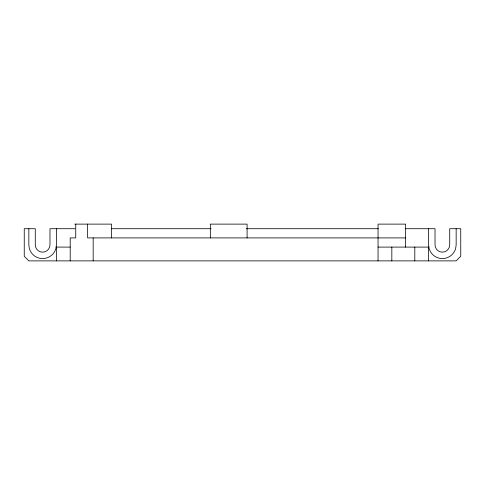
<?xml version="1.0" encoding="UTF-8"?>
<svg xmlns="http://www.w3.org/2000/svg" width="485" height="485" viewBox="0 0 485 485"><rect width="100%" height="100%" fill="white"/><g stroke="black" fill="none" stroke-linecap="round" stroke-linejoin="round"><path stroke-width="0.73" d="M56.108 247.101L70.198 247.095M74.793 224.118L111.55 224.118L111.55 237.905M74.945 228.714L49.979 228.714L49.979 244.798A7.354 7.354 0 0 1 42.631 252.151A7.354 7.354 0 0 1 35.278 244.798L35.278 228.714L24.25 228.714L24.25 256.286L28.845 260.881L456.155 260.881L460.75 256.286L460.75 228.714L449.722 228.714L449.722 244.798A7.354 7.354 0 0 1 442.368 252.151A7.354 7.354 0 0 1 435.021 244.798L435.021 228.714L405.139 228.714M111.253 228.714L211.108 228.714M246.283 228.714L378.288 228.714M405.612 237.905L87.621 237.905L87.621 224.118M378.045 247.095L428.892 247.101M456.155 228.714L456.155 244.798L455.688 248.362A13.786 13.786 0 0 1 429.055 248.362L428.588 244.798L428.588 228.714M428.588 247.095L428.588 260.881M414.802 247.095L414.802 260.881M405.612 247.095L405.612 224.118L378.045 224.118L378.045 260.881M391.832 247.095L391.832 260.881M247.095 237.905L247.095 224.118L210.338 224.118L210.338 237.905M93.168 237.905L93.168 260.881M75.745 224.118L75.745 237.905L70.198 237.905L70.198 260.881M56.412 228.714L56.412 244.798L55.945 248.362A13.786 13.786 0 0 1 29.312 248.362L28.845 244.798L28.845 228.714M56.412 247.095L56.412 260.881"/></g></svg>
